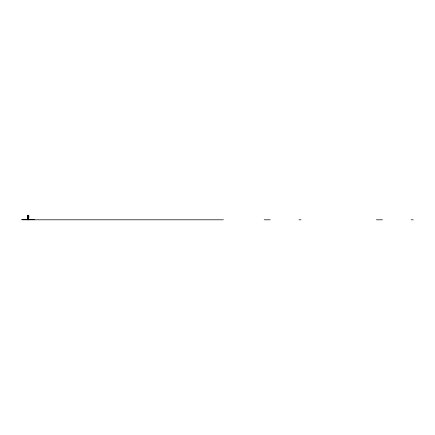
<?xml version="1.0" encoding="UTF-8"?>
<svg xmlns="http://www.w3.org/2000/svg" width="435" height="435" viewBox="0 0 435 435"><rect width="100%" height="100%" fill="white"/><g stroke="black" fill="none" stroke-linecap="round" stroke-linejoin="round"><path stroke-width="0.65" d="M21.75 219.55L34.425 219.55M27.633 219.675L28.019 219.675M28.139 219.675L28.525 219.675M21.75 219.805L223.411 219.805M264.186 219.805L270.314 219.805M299.008 219.805L301.058 219.805M376.378 219.805L382.506 219.805M411.205 219.805L413.25 219.805M28.585 215.755L28.525 219.805M28.139 217.777L28.139 219.805M28.019 217.777L28.019 219.805M27.633 217.777L27.633 219.805M27.579 215.755L27.579 217.777M28.308 215.194L27.851 215.194L27.851 215.629L28.308 215.629L28.308 215.194M28.83 215.755L27.329 215.755L27.329 217.777L28.83 217.777L28.83 215.755"/></g></svg>
